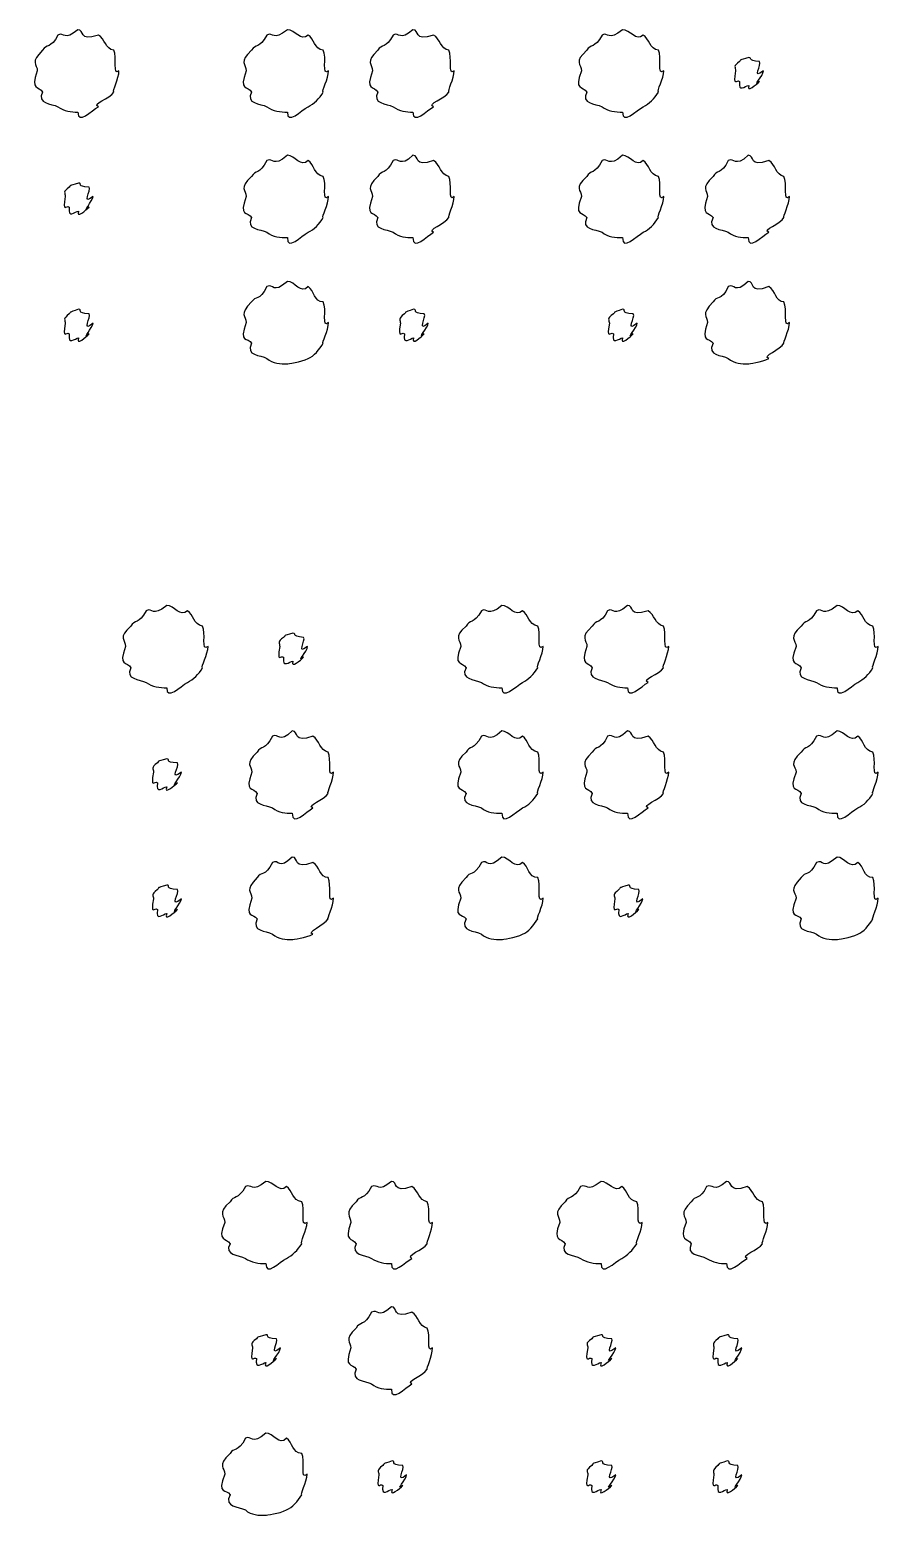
# Model space of a CAD drawing. Header units: millimetres. Extents: x -178 to -32, y 41 to 266.
# Drawn here: x -119.72 to -112.67, y 160.67 to 173 of the extents above; entities that cross this region are included whole.
import ezdxf

# ---------------------------------------------------------------- set-up
doc = ezdxf.new("R2010")
doc.units = ezdxf.units.MM
doc.layers.get('0').update_dxf_attribs({"linetype": 'CONTINUOUS'})

msp = doc.modelspace()

# ---------------------------------------------------------------- linework, layer by layer
at = {"color": 0}
for p, q in [((-119.32, 172.999), (-119.32, 172.999)), ((-117.579, 172.999), (-117.579, 172.999)), ((-116.538, 172.999), (-116.538, 172.999)), ((-114.797, 172.999), (-114.797, 172.999)), ((-113.75, 172.767), (-113.75, 172.767)), ((-117.579, 171.957), (-117.579, 171.957)), ((-116.538, 171.957), (-116.538, 171.957)), ((-114.797, 171.957), (-114.797, 171.957)), ((-113.755, 171.957), (-113.755, 171.957)), ((-119.314, 171.726), (-119.314, 171.726)), ((-117.579, 170.91), (-117.579, 170.91)), ((-113.755, 170.91), (-113.755, 170.91)), ((-119.314, 170.678), (-119.314, 170.678)), ((-116.532, 170.678), (-116.532, 170.678)), ((-114.797, 170.678), (-114.797, 170.678)), ((-118.581, 168.22), (-118.581, 168.22)), ((-115.799, 168.22), (-115.799, 168.22)), ((-114.757, 168.22), (-114.757, 168.22)), ((-113.017, 168.22), (-113.017, 168.22)), ((-117.534, 167.989), (-117.534, 167.989)), ((-117.539, 167.178), (-117.539, 167.178)), ((-115.799, 167.178), (-115.799, 167.178)), ((-114.757, 167.178), (-114.757, 167.178)), ((-113.017, 167.178), (-113.017, 167.178)), ((-118.581, 166.946), (-118.581, 166.946)), ((-117.539, 166.131), (-117.539, 166.131)), ((-115.799, 166.131), (-115.799, 166.131)), ((-113.017, 166.131), (-113.017, 166.131)), ((-118.581, 165.899), (-118.581, 165.899)), ((-114.752, 165.899), (-114.752, 165.899)), ((-117.758, 163.439), (-117.758, 163.439)), ((-116.717, 163.439), (-116.717, 163.439)), ((-114.976, 163.439), (-114.976, 163.439)), ((-113.935, 163.439), (-113.935, 163.439)), ((-116.717, 162.398), (-116.717, 162.398)), ((-117.758, 162.166), (-117.758, 162.166)), ((-114.976, 162.166), (-114.976, 162.166)), ((-113.929, 162.166), (-113.929, 162.166)), ((-117.758, 161.35), (-117.758, 161.35)), ((-116.711, 161.119), (-116.711, 161.119)), ((-114.976, 161.119), (-114.976, 161.119)), ((-113.929, 161.119), (-113.929, 161.119))]:
    msp.add_line(p, q, dxfattribs=at)
for points in [[(-119.485, 172.955), (-119.543, 172.839), (-119.581, 172.883), (-119.612, 172.828)], [(-119.32, 172.999), (-119.433, 172.897), (-119.43, 172.984), (-119.485, 172.955)], [(-119.149, 172.955), (-119.32, 172.897), (-119.26, 172.999), (-119.32, 172.999)], [(-119.022, 172.828), (-119.091, 172.839), (-119.094, 172.925), (-119.149, 172.955)], [(-117.75, 172.955), (-117.812, 172.839), (-117.846, 172.883), (-117.877, 172.828)], [(-117.579, 172.999), (-117.702, 172.897), (-117.695, 172.984), (-117.75, 172.955)], [(-117.408, 172.955), (-117.466, 172.897), (-117.52, 172.999), (-117.579, 172.999)], [(-117.282, 172.828), (-117.36, 172.839), (-117.356, 172.925), (-117.408, 172.955)], [(-116.703, 172.955), (-116.761, 172.839), (-116.799, 172.883), (-116.83, 172.828)], [(-116.538, 172.999), (-116.651, 172.897), (-116.648, 172.984), (-116.703, 172.955)], [(-116.367, 172.955), (-116.538, 172.897), (-116.478, 172.999), (-116.538, 172.999)], [(-116.24, 172.828), (-116.309, 172.839), (-116.312, 172.925), (-116.367, 172.955)], [(-114.968, 172.955), (-115.03, 172.839), (-115.064, 172.883), (-115.095, 172.828)], [(-114.797, 172.999), (-114.92, 172.897), (-114.913, 172.984), (-114.968, 172.955)], [(-114.626, 172.955), (-114.684, 172.897), (-114.738, 172.999), (-114.797, 172.999)], [(-114.499, 172.828), (-114.578, 172.839), (-114.574, 172.925), (-114.626, 172.955)], [(-119.612, 172.828), (-119.719, 172.729), (-119.656, 172.715), (-119.656, 172.657)], [(-118.978, 172.657), (-119.033, 172.61), (-118.992, 172.773), (-119.022, 172.828)], [(-117.877, 172.828), (-117.989, 172.729), (-117.921, 172.715), (-117.921, 172.657)], [(-117.238, 172.657), (-117.298, 172.61), (-117.251, 172.773), (-117.282, 172.828)], [(-116.83, 172.828), (-116.937, 172.729), (-116.874, 172.715), (-116.874, 172.657)], [(-116.196, 172.657), (-116.251, 172.61), (-116.21, 172.773), (-116.24, 172.828)], [(-115.095, 172.828), (-115.206, 172.729), (-115.139, 172.715), (-115.139, 172.657)], [(-114.455, 172.657), (-114.516, 172.61), (-114.469, 172.773), (-114.499, 172.828)], [(-119.656, 172.657), (-119.719, 172.489), (-119.641, 172.536), (-119.612, 172.481)], [(-119.022, 172.481), (-119.033, 172.489), (-118.978, 172.594), (-118.978, 172.657)], [(-117.921, 172.657), (-117.989, 172.489), (-117.906, 172.536), (-117.877, 172.481)], [(-117.282, 172.481), (-117.298, 172.489), (-117.238, 172.594), (-117.238, 172.657)], [(-116.874, 172.657), (-116.937, 172.489), (-116.859, 172.536), (-116.83, 172.481)], [(-116.24, 172.481), (-116.251, 172.489), (-116.196, 172.594), (-116.196, 172.657)], [(-115.139, 172.657), (-115.206, 172.489), (-115.124, 172.536), (-115.095, 172.481)], [(-114.499, 172.481), (-114.516, 172.489), (-114.455, 172.594), (-114.455, 172.657)], [(-113.827, 172.734), (-113.883, 172.698), (-113.86, 172.686), (-113.86, 172.657)], [(-113.86, 172.657), (-113.883, 172.515), (-113.849, 172.591), (-113.827, 172.569)], [(-113.75, 172.767), (-113.839, 172.743), (-113.805, 172.756), (-113.827, 172.734)], [(-113.661, 172.734), (-113.773, 172.743), (-113.713, 172.767), (-113.75, 172.767)], [(-113.628, 172.657), (-113.729, 172.581), (-113.64, 172.712), (-113.661, 172.734)], [(-113.661, 172.569), (-113.729, 172.515), (-113.628, 172.62), (-113.628, 172.657)], [(-113.827, 172.569), (-113.839, 172.471), (-113.779, 172.536), (-113.75, 172.536)], [(-113.75, 172.536), (-113.773, 172.471), (-113.684, 172.547), (-113.661, 172.569)], [(-119.612, 172.481), (-119.662, 172.383), (-119.54, 172.388), (-119.485, 172.359)], [(-119.149, 172.359), (-119.21, 172.383), (-119.051, 172.428), (-119.022, 172.481)], [(-117.877, 172.481), (-117.929, 172.383), (-117.805, 172.388), (-117.75, 172.359)], [(-117.408, 172.359), (-117.36, 172.383), (-117.315, 172.428), (-117.282, 172.481)], [(-116.83, 172.481), (-116.879, 172.383), (-116.758, 172.388), (-116.703, 172.359)], [(-116.367, 172.359), (-116.427, 172.383), (-116.269, 172.428), (-116.24, 172.481)], [(-115.095, 172.481), (-115.147, 172.383), (-115.023, 172.388), (-114.968, 172.359)], [(-114.626, 172.359), (-114.578, 172.383), (-114.532, 172.428), (-114.499, 172.481)], [(-119.485, 172.359), (-119.433, 172.324), (-119.375, 172.315), (-119.32, 172.315)], [(-119.32, 172.315), (-119.32, 172.207), (-119.204, 172.329), (-119.149, 172.359)], [(-117.75, 172.359), (-117.702, 172.324), (-117.637, 172.315), (-117.579, 172.315)], [(-117.579, 172.315), (-117.585, 172.207), (-117.464, 172.329), (-117.408, 172.359)], [(-116.703, 172.359), (-116.651, 172.324), (-116.593, 172.315), (-116.538, 172.315)], [(-116.538, 172.315), (-116.538, 172.207), (-116.422, 172.329), (-116.367, 172.359)], [(-114.968, 172.359), (-114.92, 172.324), (-114.855, 172.315), (-114.797, 172.315)], [(-114.797, 172.315), (-114.803, 172.207), (-114.681, 172.329), (-114.626, 172.359)], [(-117.75, 171.913), (-117.812, 171.792), (-117.846, 171.839), (-117.877, 171.781)], [(-117.579, 171.957), (-117.702, 171.85), (-117.695, 171.942), (-117.75, 171.913)], [(-117.408, 171.913), (-117.466, 171.85), (-117.52, 171.957), (-117.579, 171.957)], [(-117.282, 171.781), (-117.36, 171.792), (-117.356, 171.883), (-117.408, 171.913)], [(-116.703, 171.913), (-116.761, 171.792), (-116.799, 171.839), (-116.83, 171.781)], [(-116.538, 171.957), (-116.651, 171.85), (-116.648, 171.942), (-116.703, 171.913)], [(-116.367, 171.913), (-116.538, 171.85), (-116.478, 171.957), (-116.538, 171.957)], [(-116.24, 171.781), (-116.309, 171.792), (-116.312, 171.883), (-116.367, 171.913)], [(-114.968, 171.913), (-115.03, 171.792), (-115.064, 171.839), (-115.095, 171.781)], [(-114.797, 171.957), (-114.92, 171.85), (-114.913, 171.942), (-114.968, 171.913)], [(-114.626, 171.913), (-114.684, 171.85), (-114.738, 171.957), (-114.797, 171.957)], [(-114.499, 171.781), (-114.578, 171.792), (-114.574, 171.883), (-114.626, 171.913)], [(-113.921, 171.913), (-113.979, 171.792), (-114.017, 171.839), (-114.047, 171.781)], [(-113.755, 171.957), (-113.868, 171.85), (-113.865, 171.942), (-113.921, 171.913)], [(-113.584, 171.913), (-113.755, 171.85), (-113.696, 171.957), (-113.755, 171.957)], [(-113.458, 171.781), (-113.526, 171.792), (-113.529, 171.883), (-113.584, 171.913)], [(-119.391, 171.693), (-119.448, 171.651), (-119.424, 171.644), (-119.424, 171.615)], [(-119.314, 171.726), (-119.404, 171.695), (-119.369, 171.715), (-119.391, 171.693)], [(-119.226, 171.693), (-119.338, 171.695), (-119.277, 171.726), (-119.314, 171.726)], [(-119.193, 171.615), (-119.294, 171.534), (-119.204, 171.67), (-119.226, 171.693)], [(-117.877, 171.781), (-117.989, 171.678), (-117.921, 171.67), (-117.921, 171.615)], [(-117.238, 171.615), (-117.298, 171.56), (-117.251, 171.726), (-117.282, 171.781)], [(-116.83, 171.781), (-116.937, 171.678), (-116.874, 171.67), (-116.874, 171.615)], [(-116.196, 171.615), (-116.251, 171.56), (-116.21, 171.726), (-116.24, 171.781)], [(-115.095, 171.781), (-115.206, 171.678), (-115.139, 171.67), (-115.139, 171.615)], [(-114.455, 171.615), (-114.516, 171.56), (-114.469, 171.726), (-114.499, 171.781)], [(-114.047, 171.781), (-114.155, 171.678), (-114.092, 171.67), (-114.092, 171.615)], [(-113.413, 171.615), (-113.469, 171.56), (-113.427, 171.726), (-113.458, 171.781)], [(-119.424, 171.615), (-119.448, 171.468), (-119.414, 171.549), (-119.391, 171.527)], [(-119.226, 171.527), (-119.294, 171.468), (-119.193, 171.578), (-119.193, 171.615)], [(-117.921, 171.615), (-117.989, 171.442), (-117.906, 171.494), (-117.877, 171.439)], [(-117.282, 171.439), (-117.298, 171.442), (-117.238, 171.552), (-117.238, 171.615)], [(-116.874, 171.615), (-116.937, 171.442), (-116.859, 171.494), (-116.83, 171.439)], [(-116.24, 171.439), (-116.251, 171.442), (-116.196, 171.552), (-116.196, 171.615)], [(-115.139, 171.615), (-115.206, 171.442), (-115.124, 171.494), (-115.095, 171.439)], [(-114.499, 171.439), (-114.516, 171.442), (-114.455, 171.552), (-114.455, 171.615)], [(-114.092, 171.615), (-114.155, 171.442), (-114.076, 171.494), (-114.047, 171.439)], [(-113.458, 171.439), (-113.469, 171.442), (-113.413, 171.552), (-113.413, 171.615)], [(-119.391, 171.527), (-119.404, 171.424), (-119.343, 171.494), (-119.314, 171.494)], [(-119.314, 171.494), (-119.338, 171.424), (-119.248, 171.505), (-119.226, 171.527)], [(-117.877, 171.439), (-117.929, 171.336), (-117.805, 171.347), (-117.75, 171.318)], [(-117.408, 171.318), (-117.36, 171.336), (-117.315, 171.387), (-117.282, 171.439)], [(-116.83, 171.439), (-116.879, 171.336), (-116.758, 171.347), (-116.703, 171.318)], [(-116.367, 171.318), (-116.427, 171.336), (-116.269, 171.387), (-116.24, 171.439)], [(-115.095, 171.439), (-115.147, 171.336), (-115.023, 171.347), (-114.968, 171.318)], [(-114.626, 171.318), (-114.578, 171.336), (-114.532, 171.387), (-114.499, 171.439)], [(-114.047, 171.439), (-114.097, 171.336), (-113.976, 171.347), (-113.921, 171.318)], [(-113.584, 171.318), (-113.645, 171.336), (-113.486, 171.387), (-113.458, 171.439)], [(-117.75, 171.318), (-117.702, 171.276), (-117.637, 171.274), (-117.579, 171.274)], [(-117.579, 171.274), (-117.585, 171.159), (-117.464, 171.287), (-117.408, 171.318)], [(-116.703, 171.318), (-116.651, 171.276), (-116.593, 171.274), (-116.538, 171.274)], [(-116.538, 171.274), (-116.538, 171.159), (-116.422, 171.287), (-116.367, 171.318)], [(-114.968, 171.318), (-114.92, 171.276), (-114.855, 171.274), (-114.797, 171.274)], [(-114.797, 171.274), (-114.803, 171.159), (-114.681, 171.287), (-114.626, 171.318)], [(-113.921, 171.318), (-113.868, 171.276), (-113.81, 171.274), (-113.755, 171.274)], [(-113.755, 171.274), (-113.755, 171.159), (-113.64, 171.287), (-113.584, 171.318)], [(-117.75, 170.866), (-117.812, 170.74), (-117.846, 170.794), (-117.877, 170.739)], [(-117.579, 170.91), (-117.702, 170.799), (-117.695, 170.895), (-117.75, 170.866)], [(-117.408, 170.866), (-117.466, 170.799), (-117.52, 170.91), (-117.579, 170.91)], [(-117.282, 170.739), (-117.36, 170.74), (-117.356, 170.835), (-117.408, 170.866)], [(-113.921, 170.866), (-113.979, 170.74), (-114.017, 170.794), (-114.047, 170.739)], [(-113.755, 170.91), (-113.868, 170.799), (-113.865, 170.895), (-113.921, 170.866)], [(-113.584, 170.866), (-113.755, 170.799), (-113.696, 170.91), (-113.755, 170.91)], [(-113.458, 170.739), (-113.526, 170.74), (-113.529, 170.835), (-113.584, 170.866)], [(-119.314, 170.678), (-119.404, 170.645), (-119.369, 170.664), (-119.391, 170.64)], [(-119.226, 170.64), (-119.338, 170.645), (-119.277, 170.678), (-119.314, 170.678)], [(-117.877, 170.739), (-117.989, 170.63), (-117.921, 170.626), (-117.921, 170.568)], [(-117.238, 170.568), (-117.298, 170.513), (-117.251, 170.684), (-117.282, 170.739)], [(-116.532, 170.678), (-116.622, 170.645), (-116.587, 170.664), (-116.609, 170.64)], [(-116.444, 170.64), (-116.555, 170.645), (-116.495, 170.678), (-116.532, 170.678)], [(-114.797, 170.678), (-114.891, 170.645), (-114.852, 170.664), (-114.874, 170.64)], [(-114.709, 170.64), (-114.825, 170.645), (-114.76, 170.678), (-114.797, 170.678)], [(-114.047, 170.739), (-114.155, 170.63), (-114.092, 170.626), (-114.092, 170.568)], [(-113.413, 170.568), (-113.469, 170.513), (-113.427, 170.684), (-113.458, 170.739)], [(-119.391, 170.64), (-119.448, 170.597), (-119.424, 170.591), (-119.424, 170.562)], [(-119.424, 170.562), (-119.448, 170.416), (-119.414, 170.499), (-119.391, 170.474)], [(-119.193, 170.562), (-119.294, 170.48), (-119.204, 170.618), (-119.226, 170.64)], [(-119.226, 170.474), (-119.294, 170.416), (-119.193, 170.53), (-119.193, 170.562)], [(-117.921, 170.568), (-117.989, 170.392), (-117.906, 170.448), (-117.877, 170.397)], [(-117.282, 170.397), (-117.298, 170.392), (-117.238, 170.505), (-117.238, 170.568)], [(-116.609, 170.64), (-116.666, 170.597), (-116.642, 170.591), (-116.642, 170.562)], [(-116.642, 170.562), (-116.666, 170.416), (-116.631, 170.499), (-116.609, 170.474)], [(-116.411, 170.562), (-116.511, 170.48), (-116.422, 170.618), (-116.444, 170.64)], [(-116.444, 170.474), (-116.511, 170.416), (-116.411, 170.53), (-116.411, 170.562)], [(-114.874, 170.64), (-114.935, 170.597), (-114.907, 170.591), (-114.907, 170.562)], [(-114.907, 170.562), (-114.935, 170.416), (-114.896, 170.499), (-114.874, 170.474)], [(-114.676, 170.562), (-114.78, 170.48), (-114.687, 170.618), (-114.709, 170.64)], [(-114.709, 170.474), (-114.78, 170.416), (-114.676, 170.53), (-114.676, 170.562)], [(-114.092, 170.568), (-114.155, 170.392), (-114.076, 170.448), (-114.047, 170.397)], [(-113.458, 170.397), (-113.469, 170.392), (-113.413, 170.505), (-113.413, 170.568)], [(-119.391, 170.474), (-119.404, 170.37), (-119.343, 170.441), (-119.314, 170.441)], [(-119.314, 170.441), (-119.338, 170.37), (-119.248, 170.452), (-119.226, 170.474)], [(-116.609, 170.474), (-116.622, 170.37), (-116.561, 170.441), (-116.532, 170.441)], [(-116.532, 170.441), (-116.555, 170.37), (-116.466, 170.452), (-116.444, 170.474)], [(-114.874, 170.474), (-114.891, 170.37), (-114.826, 170.441), (-114.797, 170.441)], [(-114.797, 170.441), (-114.825, 170.37), (-114.731, 170.452), (-114.709, 170.474)], [(-117.877, 170.397), (-117.929, 170.288), (-117.805, 170.303), (-117.75, 170.27)], [(-117.408, 170.27), (-117.36, 170.288), (-117.315, 170.345), (-117.282, 170.397)], [(-114.047, 170.397), (-114.097, 170.288), (-113.976, 170.303), (-113.921, 170.27)], [(-113.584, 170.27), (-113.645, 170.288), (-113.486, 170.345), (-113.458, 170.397)], [(-117.75, 170.27), (-117.702, 170.226), (-117.637, 170.226), (-117.579, 170.226)], [(-117.579, 170.226), (-117.585, 170.226), (-117.464, 170.24), (-117.408, 170.27)], [(-113.921, 170.27), (-113.868, 170.226), (-113.81, 170.226), (-113.755, 170.226)], [(-113.755, 170.226), (-113.755, 170.226), (-113.64, 170.24), (-113.584, 170.27)], [(-118.581, 168.22), (-118.704, 168.118), (-118.697, 168.205), (-118.752, 168.176)], [(-118.41, 168.176), (-118.468, 168.118), (-118.522, 168.22), (-118.581, 168.22)], [(-115.799, 168.22), (-115.921, 168.118), (-115.915, 168.205), (-115.97, 168.176)], [(-115.628, 168.176), (-115.686, 168.118), (-115.74, 168.22), (-115.799, 168.22)], [(-114.757, 168.22), (-114.87, 168.118), (-114.867, 168.205), (-114.922, 168.176)], [(-114.586, 168.176), (-114.757, 168.118), (-114.698, 168.22), (-114.757, 168.22)], [(-113.017, 168.22), (-113.139, 168.118), (-113.132, 168.205), (-113.187, 168.176)], [(-112.846, 168.176), (-112.904, 168.118), (-112.957, 168.22), (-113.017, 168.22)], [(-118.752, 168.176), (-118.814, 168.06), (-118.848, 168.104), (-118.879, 168.049)], [(-118.284, 168.049), (-118.362, 168.06), (-118.358, 168.146), (-118.41, 168.176)], [(-115.97, 168.176), (-116.032, 168.06), (-116.066, 168.104), (-116.097, 168.049)], [(-115.501, 168.049), (-115.58, 168.06), (-115.576, 168.146), (-115.628, 168.176)], [(-114.922, 168.176), (-114.98, 168.06), (-115.019, 168.104), (-115.049, 168.049)], [(-114.459, 168.049), (-114.528, 168.06), (-114.531, 168.146), (-114.586, 168.176)], [(-113.187, 168.176), (-113.249, 168.06), (-113.284, 168.104), (-113.314, 168.049)], [(-112.719, 168.049), (-112.798, 168.06), (-112.793, 168.146), (-112.846, 168.176)], [(-118.879, 168.049), (-118.991, 167.95), (-118.923, 167.936), (-118.923, 167.878)], [(-118.239, 167.878), (-118.3, 167.831), (-118.253, 167.994), (-118.284, 168.049)], [(-117.534, 167.989), (-117.624, 167.963), (-117.589, 167.977), (-117.611, 167.955)], [(-117.446, 167.955), (-117.557, 167.963), (-117.497, 167.989), (-117.534, 167.989)], [(-116.097, 168.049), (-116.208, 167.95), (-116.141, 167.936), (-116.141, 167.878)], [(-115.457, 167.878), (-115.518, 167.831), (-115.471, 167.994), (-115.501, 168.049)], [(-115.049, 168.049), (-115.157, 167.95), (-115.093, 167.936), (-115.093, 167.878)], [(-114.415, 167.878), (-114.47, 167.831), (-114.429, 167.994), (-114.459, 168.049)], [(-113.314, 168.049), (-113.426, 167.95), (-113.358, 167.936), (-113.358, 167.878)], [(-112.675, 167.878), (-112.735, 167.831), (-112.689, 167.994), (-112.719, 168.049)], [(-118.923, 167.878), (-118.991, 167.71), (-118.908, 167.757), (-118.879, 167.702)], [(-118.284, 167.702), (-118.3, 167.71), (-118.239, 167.815), (-118.239, 167.878)], [(-117.611, 167.955), (-117.668, 167.919), (-117.644, 167.907), (-117.644, 167.878)], [(-117.644, 167.878), (-117.668, 167.736), (-117.633, 167.812), (-117.611, 167.79)], [(-117.413, 167.878), (-117.513, 167.802), (-117.423, 167.933), (-117.446, 167.955)], [(-117.446, 167.79), (-117.513, 167.736), (-117.413, 167.841), (-117.413, 167.878)], [(-116.141, 167.878), (-116.208, 167.71), (-116.126, 167.757), (-116.097, 167.702)], [(-115.501, 167.702), (-115.518, 167.71), (-115.457, 167.815), (-115.457, 167.878)], [(-115.093, 167.878), (-115.157, 167.71), (-115.078, 167.757), (-115.049, 167.702)], [(-114.459, 167.702), (-114.47, 167.71), (-114.415, 167.815), (-114.415, 167.878)], [(-113.358, 167.878), (-113.426, 167.71), (-113.343, 167.757), (-113.314, 167.702)], [(-112.719, 167.702), (-112.735, 167.71), (-112.675, 167.815), (-112.675, 167.878)], [(-117.611, 167.79), (-117.624, 167.692), (-117.563, 167.757), (-117.534, 167.757)], [(-117.534, 167.757), (-117.557, 167.692), (-117.468, 167.768), (-117.446, 167.79)], [(-118.879, 167.702), (-118.931, 167.604), (-118.807, 167.609), (-118.752, 167.58)], [(-118.41, 167.58), (-118.362, 167.604), (-118.316, 167.65), (-118.284, 167.702)], [(-116.097, 167.702), (-116.149, 167.604), (-116.025, 167.609), (-115.97, 167.58)], [(-115.628, 167.58), (-115.58, 167.604), (-115.534, 167.65), (-115.501, 167.702)], [(-115.049, 167.702), (-115.099, 167.604), (-114.978, 167.609), (-114.922, 167.58)], [(-114.586, 167.58), (-114.647, 167.604), (-114.488, 167.65), (-114.459, 167.702)], [(-113.314, 167.702), (-113.367, 167.604), (-113.243, 167.609), (-113.187, 167.58)], [(-112.846, 167.58), (-112.798, 167.604), (-112.752, 167.65), (-112.719, 167.702)], [(-118.752, 167.58), (-118.704, 167.545), (-118.639, 167.536), (-118.581, 167.536)], [(-118.581, 167.536), (-118.587, 167.428), (-118.465, 167.55), (-118.41, 167.58)], [(-115.97, 167.58), (-115.921, 167.545), (-115.857, 167.536), (-115.799, 167.536)], [(-115.799, 167.536), (-115.804, 167.428), (-115.683, 167.55), (-115.628, 167.58)], [(-114.922, 167.58), (-114.87, 167.545), (-114.812, 167.536), (-114.757, 167.536)], [(-114.757, 167.536), (-114.757, 167.428), (-114.641, 167.55), (-114.586, 167.58)], [(-113.187, 167.58), (-113.139, 167.545), (-113.074, 167.536), (-113.017, 167.536)], [(-113.017, 167.536), (-113.022, 167.428), (-112.901, 167.55), (-112.846, 167.58)], [(-117.705, 167.134), (-117.763, 167.013), (-117.801, 167.06), (-117.831, 167.002)], [(-117.539, 167.178), (-117.652, 167.071), (-117.65, 167.163), (-117.705, 167.134)], [(-117.368, 167.134), (-117.539, 167.071), (-117.48, 167.178), (-117.539, 167.178)], [(-117.242, 167.002), (-117.311, 167.013), (-117.313, 167.104), (-117.368, 167.134)], [(-115.97, 167.134), (-116.032, 167.013), (-116.066, 167.06), (-116.097, 167.002)], [(-115.799, 167.178), (-115.921, 167.071), (-115.915, 167.163), (-115.97, 167.134)], [(-115.628, 167.134), (-115.686, 167.071), (-115.74, 167.178), (-115.799, 167.178)], [(-115.501, 167.002), (-115.58, 167.013), (-115.576, 167.104), (-115.628, 167.134)], [(-114.922, 167.134), (-114.98, 167.013), (-115.019, 167.06), (-115.049, 167.002)], [(-114.757, 167.178), (-114.87, 167.071), (-114.867, 167.163), (-114.922, 167.134)], [(-114.586, 167.134), (-114.757, 167.071), (-114.698, 167.178), (-114.757, 167.178)], [(-114.459, 167.002), (-114.528, 167.013), (-114.531, 167.104), (-114.586, 167.134)], [(-113.187, 167.134), (-113.249, 167.013), (-113.284, 167.06), (-113.314, 167.002)], [(-113.017, 167.178), (-113.139, 167.071), (-113.132, 167.163), (-113.187, 167.134)], [(-112.846, 167.134), (-112.904, 167.071), (-112.957, 167.178), (-113.017, 167.178)], [(-112.719, 167.002), (-112.798, 167.013), (-112.793, 167.104), (-112.846, 167.134)], [(-117.831, 167.002), (-117.939, 166.898), (-117.875, 166.891), (-117.875, 166.836)], [(-117.198, 166.836), (-117.253, 166.781), (-117.211, 166.946), (-117.242, 167.002)], [(-116.097, 167.002), (-116.208, 166.898), (-116.141, 166.891), (-116.141, 166.836)], [(-115.457, 166.836), (-115.518, 166.781), (-115.471, 166.946), (-115.501, 167.002)], [(-115.049, 167.002), (-115.157, 166.898), (-115.093, 166.891), (-115.093, 166.836)], [(-114.415, 166.836), (-114.47, 166.781), (-114.429, 166.946), (-114.459, 167.002)], [(-113.314, 167.002), (-113.426, 166.898), (-113.358, 166.891), (-113.358, 166.836)], [(-112.675, 166.836), (-112.735, 166.781), (-112.689, 166.946), (-112.719, 167.002)], [(-118.658, 166.914), (-118.719, 166.872), (-118.691, 166.865), (-118.691, 166.836)], [(-118.581, 166.946), (-118.675, 166.916), (-118.636, 166.936), (-118.658, 166.914)], [(-118.493, 166.914), (-118.609, 166.916), (-118.544, 166.946), (-118.581, 166.946)], [(-118.46, 166.836), (-118.565, 166.755), (-118.471, 166.891), (-118.493, 166.914)], [(-118.691, 166.836), (-118.719, 166.689), (-118.68, 166.77), (-118.658, 166.748)], [(-118.658, 166.748), (-118.675, 166.645), (-118.61, 166.715), (-118.581, 166.715)], [(-118.581, 166.715), (-118.609, 166.645), (-118.515, 166.726), (-118.493, 166.748)], [(-118.493, 166.748), (-118.565, 166.689), (-118.46, 166.799), (-118.46, 166.836)], [(-117.875, 166.836), (-117.939, 166.663), (-117.861, 166.715), (-117.831, 166.66)], [(-117.242, 166.66), (-117.253, 166.663), (-117.198, 166.773), (-117.198, 166.836)], [(-116.141, 166.836), (-116.208, 166.663), (-116.126, 166.715), (-116.097, 166.66)], [(-115.501, 166.66), (-115.518, 166.663), (-115.457, 166.773), (-115.457, 166.836)], [(-115.093, 166.836), (-115.157, 166.663), (-115.078, 166.715), (-115.049, 166.66)], [(-114.459, 166.66), (-114.47, 166.663), (-114.415, 166.773), (-114.415, 166.836)], [(-113.358, 166.836), (-113.426, 166.663), (-113.343, 166.715), (-113.314, 166.66)], [(-112.719, 166.66), (-112.735, 166.663), (-112.675, 166.773), (-112.675, 166.836)], [(-117.831, 166.66), (-117.881, 166.557), (-117.76, 166.568), (-117.705, 166.539)], [(-117.368, 166.539), (-117.429, 166.557), (-117.271, 166.607), (-117.242, 166.66)], [(-116.097, 166.66), (-116.149, 166.557), (-116.025, 166.568), (-115.97, 166.539)], [(-115.628, 166.539), (-115.58, 166.557), (-115.534, 166.607), (-115.501, 166.66)], [(-115.049, 166.66), (-115.099, 166.557), (-114.978, 166.568), (-114.922, 166.539)], [(-114.586, 166.539), (-114.647, 166.557), (-114.488, 166.607), (-114.459, 166.66)], [(-113.314, 166.66), (-113.367, 166.557), (-113.243, 166.568), (-113.187, 166.539)], [(-112.846, 166.539), (-112.798, 166.557), (-112.752, 166.607), (-112.719, 166.66)], [(-117.705, 166.539), (-117.652, 166.497), (-117.595, 166.495), (-117.539, 166.495)], [(-117.539, 166.495), (-117.539, 166.38), (-117.423, 166.508), (-117.368, 166.539)], [(-115.97, 166.539), (-115.921, 166.497), (-115.857, 166.495), (-115.799, 166.495)], [(-115.799, 166.495), (-115.804, 166.38), (-115.683, 166.508), (-115.628, 166.539)], [(-114.922, 166.539), (-114.87, 166.497), (-114.812, 166.495), (-114.757, 166.495)], [(-114.757, 166.495), (-114.757, 166.38), (-114.641, 166.508), (-114.586, 166.539)], [(-113.187, 166.539), (-113.139, 166.497), (-113.074, 166.495), (-113.017, 166.495)], [(-113.017, 166.495), (-113.022, 166.38), (-112.901, 166.508), (-112.846, 166.539)], [(-117.539, 166.131), (-117.652, 166.02), (-117.65, 166.116), (-117.705, 166.087)], [(-117.368, 166.087), (-117.539, 166.02), (-117.48, 166.131), (-117.539, 166.131)], [(-115.799, 166.131), (-115.921, 166.02), (-115.915, 166.116), (-115.97, 166.087)], [(-115.628, 166.087), (-115.686, 166.02), (-115.74, 166.131), (-115.799, 166.131)], [(-113.017, 166.131), (-113.139, 166.02), (-113.132, 166.116), (-113.187, 166.087)], [(-112.846, 166.087), (-112.904, 166.02), (-112.957, 166.131), (-113.017, 166.131)], [(-117.705, 166.087), (-117.763, 165.961), (-117.801, 166.015), (-117.831, 165.96)], [(-117.242, 165.96), (-117.311, 165.961), (-117.313, 166.056), (-117.368, 166.087)], [(-115.97, 166.087), (-116.032, 165.961), (-116.066, 166.015), (-116.097, 165.96)], [(-115.501, 165.96), (-115.58, 165.961), (-115.576, 166.056), (-115.628, 166.087)], [(-113.187, 166.087), (-113.249, 165.961), (-113.284, 166.015), (-113.314, 165.96)], [(-112.719, 165.96), (-112.798, 165.961), (-112.793, 166.056), (-112.846, 166.087)], [(-118.581, 165.899), (-118.675, 165.866), (-118.636, 165.886), (-118.658, 165.861)], [(-118.493, 165.861), (-118.609, 165.866), (-118.544, 165.899), (-118.581, 165.899)], [(-117.831, 165.96), (-117.939, 165.851), (-117.875, 165.847), (-117.875, 165.789)], [(-117.198, 165.789), (-117.253, 165.734), (-117.211, 165.905), (-117.242, 165.96)], [(-116.097, 165.96), (-116.208, 165.851), (-116.141, 165.847), (-116.141, 165.789)], [(-115.457, 165.789), (-115.518, 165.734), (-115.471, 165.905), (-115.501, 165.96)], [(-114.752, 165.899), (-114.841, 165.866), (-114.807, 165.886), (-114.829, 165.861)], [(-114.663, 165.861), (-114.775, 165.866), (-114.715, 165.899), (-114.752, 165.899)], [(-113.314, 165.96), (-113.426, 165.851), (-113.358, 165.847), (-113.358, 165.789)], [(-112.675, 165.789), (-112.735, 165.734), (-112.689, 165.905), (-112.719, 165.96)], [(-118.658, 165.861), (-118.719, 165.818), (-118.691, 165.813), (-118.691, 165.784)], [(-118.691, 165.784), (-118.719, 165.637), (-118.68, 165.72), (-118.658, 165.695)], [(-118.46, 165.784), (-118.565, 165.701), (-118.471, 165.839), (-118.493, 165.861)], [(-118.493, 165.695), (-118.565, 165.637), (-118.46, 165.751), (-118.46, 165.784)], [(-117.875, 165.789), (-117.939, 165.613), (-117.861, 165.669), (-117.831, 165.618)], [(-117.242, 165.618), (-117.253, 165.613), (-117.198, 165.725), (-117.198, 165.789)], [(-116.141, 165.789), (-116.208, 165.613), (-116.126, 165.669), (-116.097, 165.618)], [(-115.501, 165.618), (-115.518, 165.613), (-115.457, 165.725), (-115.457, 165.789)], [(-114.829, 165.861), (-114.885, 165.818), (-114.862, 165.813), (-114.862, 165.784)], [(-114.862, 165.784), (-114.885, 165.637), (-114.851, 165.72), (-114.829, 165.695)], [(-114.63, 165.784), (-114.731, 165.701), (-114.641, 165.839), (-114.663, 165.861)], [(-114.663, 165.695), (-114.731, 165.637), (-114.63, 165.751), (-114.63, 165.784)], [(-113.358, 165.789), (-113.426, 165.613), (-113.343, 165.669), (-113.314, 165.618)], [(-112.719, 165.618), (-112.735, 165.613), (-112.675, 165.725), (-112.675, 165.789)], [(-118.658, 165.695), (-118.675, 165.591), (-118.61, 165.662), (-118.581, 165.662)], [(-118.581, 165.662), (-118.609, 165.591), (-118.515, 165.673), (-118.493, 165.695)], [(-114.829, 165.695), (-114.841, 165.591), (-114.78, 165.662), (-114.752, 165.662)], [(-114.752, 165.662), (-114.775, 165.591), (-114.686, 165.673), (-114.663, 165.695)], [(-117.831, 165.618), (-117.881, 165.509), (-117.76, 165.524), (-117.705, 165.491)], [(-117.368, 165.491), (-117.429, 165.509), (-117.271, 165.566), (-117.242, 165.618)], [(-116.097, 165.618), (-116.149, 165.509), (-116.025, 165.524), (-115.97, 165.491)], [(-115.628, 165.491), (-115.58, 165.509), (-115.534, 165.566), (-115.501, 165.618)], [(-113.314, 165.618), (-113.367, 165.509), (-113.243, 165.524), (-113.187, 165.491)], [(-112.846, 165.491), (-112.798, 165.509), (-112.752, 165.566), (-112.719, 165.618)], [(-117.705, 165.491), (-117.652, 165.447), (-117.595, 165.447), (-117.539, 165.447)], [(-117.539, 165.447), (-117.539, 165.447), (-117.423, 165.461), (-117.368, 165.491)], [(-115.97, 165.491), (-115.921, 165.447), (-115.857, 165.447), (-115.799, 165.447)], [(-115.799, 165.447), (-115.804, 165.447), (-115.683, 165.461), (-115.628, 165.491)], [(-113.187, 165.491), (-113.139, 165.447), (-113.074, 165.447), (-113.017, 165.447)], [(-113.017, 165.447), (-113.022, 165.447), (-112.901, 165.461), (-112.846, 165.491)], [(-117.758, 163.439), (-117.881, 163.338), (-117.874, 163.424), (-117.929, 163.395)], [(-117.588, 163.395), (-117.645, 163.338), (-117.699, 163.439), (-117.758, 163.439)], [(-116.717, 163.439), (-116.83, 163.338), (-116.827, 163.424), (-116.882, 163.395)], [(-116.546, 163.395), (-116.717, 163.338), (-116.657, 163.439), (-116.717, 163.439)], [(-114.976, 163.439), (-115.099, 163.338), (-115.092, 163.424), (-115.147, 163.395)], [(-114.805, 163.395), (-114.863, 163.338), (-114.917, 163.439), (-114.976, 163.439)], [(-113.935, 163.439), (-114.047, 163.338), (-114.045, 163.424), (-114.1, 163.395)], [(-113.763, 163.395), (-113.935, 163.338), (-113.875, 163.439), (-113.935, 163.439)], [(-117.929, 163.395), (-117.991, 163.28), (-118.026, 163.324), (-118.056, 163.269)], [(-117.461, 163.269), (-117.539, 163.28), (-117.535, 163.365), (-117.588, 163.395)], [(-116.882, 163.395), (-116.94, 163.28), (-116.979, 163.324), (-117.009, 163.269)], [(-116.419, 163.269), (-116.488, 163.28), (-116.491, 163.365), (-116.546, 163.395)], [(-115.147, 163.395), (-115.209, 163.28), (-115.244, 163.324), (-115.274, 163.269)], [(-114.679, 163.269), (-114.757, 163.28), (-114.753, 163.365), (-114.805, 163.395)], [(-114.1, 163.395), (-114.157, 163.28), (-114.196, 163.324), (-114.227, 163.269)], [(-113.637, 163.269), (-113.706, 163.28), (-113.708, 163.365), (-113.763, 163.395)], [(-118.056, 163.269), (-118.168, 163.169), (-118.1, 163.155), (-118.1, 163.098)], [(-117.417, 163.098), (-117.477, 163.051), (-117.431, 163.213), (-117.461, 163.269)], [(-117.009, 163.269), (-117.116, 163.169), (-117.053, 163.155), (-117.053, 163.098)], [(-116.375, 163.098), (-116.43, 163.051), (-116.389, 163.213), (-116.419, 163.269)], [(-115.274, 163.269), (-115.385, 163.169), (-115.318, 163.155), (-115.318, 163.098)], [(-114.634, 163.098), (-114.695, 163.051), (-114.648, 163.213), (-114.679, 163.269)], [(-114.227, 163.269), (-114.334, 163.169), (-114.271, 163.155), (-114.271, 163.098)], [(-113.593, 163.098), (-113.648, 163.051), (-113.606, 163.213), (-113.637, 163.269)], [(-118.1, 163.098), (-118.168, 162.93), (-118.085, 162.976), (-118.056, 162.921)], [(-117.461, 162.921), (-117.477, 162.93), (-117.417, 163.034), (-117.417, 163.098)], [(-117.053, 163.098), (-117.116, 162.93), (-117.038, 162.976), (-117.009, 162.921)], [(-116.419, 162.921), (-116.43, 162.93), (-116.375, 163.034), (-116.375, 163.098)], [(-115.318, 163.098), (-115.385, 162.93), (-115.303, 162.976), (-115.274, 162.921)], [(-114.679, 162.921), (-114.695, 162.93), (-114.634, 163.034), (-114.634, 163.098)], [(-114.271, 163.098), (-114.334, 162.93), (-114.256, 162.976), (-114.227, 162.921)], [(-113.637, 162.921), (-113.648, 162.93), (-113.593, 163.034), (-113.593, 163.098)], [(-118.056, 162.921), (-118.109, 162.824), (-117.984, 162.829), (-117.929, 162.8)], [(-117.588, 162.8), (-117.539, 162.824), (-117.494, 162.869), (-117.461, 162.921)], [(-117.009, 162.921), (-117.058, 162.824), (-116.937, 162.829), (-116.882, 162.8)], [(-116.546, 162.8), (-116.606, 162.824), (-116.448, 162.869), (-116.419, 162.921)], [(-115.274, 162.921), (-115.326, 162.824), (-115.202, 162.829), (-115.147, 162.8)], [(-114.805, 162.8), (-114.757, 162.824), (-114.712, 162.869), (-114.679, 162.921)], [(-114.227, 162.921), (-114.276, 162.824), (-114.155, 162.829), (-114.1, 162.8)], [(-113.763, 162.8), (-113.824, 162.824), (-113.666, 162.869), (-113.637, 162.921)], [(-117.929, 162.8), (-117.881, 162.764), (-117.816, 162.756), (-117.758, 162.756)], [(-117.758, 162.756), (-117.764, 162.647), (-117.643, 162.77), (-117.588, 162.8)], [(-116.882, 162.8), (-116.83, 162.764), (-116.772, 162.756), (-116.717, 162.756)], [(-116.717, 162.756), (-116.717, 162.647), (-116.601, 162.77), (-116.546, 162.8)], [(-115.147, 162.8), (-115.099, 162.764), (-115.034, 162.756), (-114.976, 162.756)], [(-114.976, 162.756), (-114.982, 162.647), (-114.861, 162.77), (-114.805, 162.8)], [(-114.1, 162.8), (-114.047, 162.764), (-113.99, 162.756), (-113.935, 162.756)], [(-113.935, 162.756), (-113.935, 162.647), (-113.818, 162.77), (-113.763, 162.8)], [(-116.882, 162.354), (-116.94, 162.232), (-116.979, 162.279), (-117.009, 162.221)], [(-116.717, 162.398), (-116.83, 162.29), (-116.827, 162.383), (-116.882, 162.354)], [(-116.546, 162.354), (-116.717, 162.29), (-116.657, 162.398), (-116.717, 162.398)], [(-116.419, 162.221), (-116.488, 162.232), (-116.491, 162.323), (-116.546, 162.354)], [(-117.758, 162.166), (-117.852, 162.136), (-117.814, 162.155), (-117.836, 162.133)], [(-117.67, 162.133), (-117.786, 162.136), (-117.721, 162.166), (-117.758, 162.166)], [(-117.009, 162.221), (-117.116, 162.118), (-117.053, 162.111), (-117.053, 162.056)], [(-116.375, 162.056), (-116.43, 162.001), (-116.389, 162.166), (-116.419, 162.221)], [(-114.976, 162.166), (-115.07, 162.136), (-115.031, 162.155), (-115.053, 162.133)], [(-114.888, 162.133), (-115.004, 162.136), (-114.939, 162.166), (-114.976, 162.166)], [(-113.929, 162.166), (-114.018, 162.136), (-113.984, 162.155), (-114.006, 162.133)], [(-113.841, 162.133), (-113.952, 162.136), (-113.892, 162.166), (-113.929, 162.166)], [(-117.836, 162.133), (-117.896, 162.092), (-117.869, 162.085), (-117.869, 162.056)], [(-117.869, 162.056), (-117.896, 161.908), (-117.858, 161.99), (-117.836, 161.968)], [(-117.637, 162.056), (-117.742, 161.975), (-117.648, 162.111), (-117.67, 162.133)], [(-117.67, 161.968), (-117.742, 161.908), (-117.637, 162.019), (-117.637, 162.056)], [(-117.053, 162.056), (-117.116, 161.882), (-117.038, 161.935), (-117.009, 161.879)], [(-116.419, 161.879), (-116.43, 161.882), (-116.375, 161.992), (-116.375, 162.056)], [(-115.053, 162.133), (-115.114, 162.092), (-115.086, 162.085), (-115.086, 162.056)], [(-115.086, 162.056), (-115.114, 161.908), (-115.075, 161.99), (-115.053, 161.968)], [(-114.855, 162.056), (-114.96, 161.975), (-114.866, 162.111), (-114.888, 162.133)], [(-114.888, 161.968), (-114.96, 161.908), (-114.855, 162.019), (-114.855, 162.056)], [(-114.006, 162.133), (-114.063, 162.092), (-114.039, 162.085), (-114.039, 162.056)], [(-114.039, 162.056), (-114.063, 161.908), (-114.028, 161.99), (-114.006, 161.968)], [(-113.808, 162.056), (-113.908, 161.975), (-113.818, 162.111), (-113.841, 162.133)], [(-113.841, 161.968), (-113.908, 161.908), (-113.808, 162.019), (-113.808, 162.056)], [(-117.836, 161.968), (-117.852, 161.864), (-117.787, 161.935), (-117.758, 161.935)], [(-117.758, 161.935), (-117.786, 161.864), (-117.692, 161.946), (-117.67, 161.968)], [(-115.053, 161.968), (-115.07, 161.864), (-115.005, 161.935), (-114.976, 161.935)], [(-114.976, 161.935), (-115.004, 161.864), (-114.91, 161.946), (-114.888, 161.968)], [(-114.006, 161.968), (-114.018, 161.864), (-113.958, 161.935), (-113.929, 161.935)], [(-113.929, 161.935), (-113.952, 161.864), (-113.863, 161.946), (-113.841, 161.968)], [(-117.009, 161.879), (-117.058, 161.776), (-116.937, 161.787), (-116.882, 161.758)], [(-116.546, 161.758), (-116.606, 161.776), (-116.448, 161.827), (-116.419, 161.879)], [(-116.882, 161.758), (-116.83, 161.717), (-116.772, 161.714), (-116.717, 161.714)], [(-116.717, 161.714), (-116.717, 161.6), (-116.601, 161.728), (-116.546, 161.758)], [(-117.929, 161.306), (-117.991, 161.181), (-118.026, 161.235), (-118.056, 161.18)], [(-117.758, 161.35), (-117.881, 161.24), (-117.874, 161.335), (-117.929, 161.306)], [(-117.588, 161.306), (-117.645, 161.24), (-117.699, 161.35), (-117.758, 161.35)], [(-117.461, 161.18), (-117.539, 161.181), (-117.535, 161.276), (-117.588, 161.306)], [(-118.056, 161.18), (-118.168, 161.071), (-118.1, 161.066), (-118.1, 161.008)], [(-117.417, 161.008), (-117.477, 160.953), (-117.431, 161.124), (-117.461, 161.18)], [(-116.788, 161.08), (-116.845, 161.037), (-116.821, 161.032), (-116.821, 161.003)], [(-116.711, 161.119), (-116.801, 161.086), (-116.766, 161.105), (-116.788, 161.08)], [(-116.623, 161.08), (-116.735, 161.086), (-116.674, 161.119), (-116.711, 161.119)], [(-116.59, 161.003), (-116.69, 160.92), (-116.601, 161.058), (-116.623, 161.08)], [(-115.053, 161.08), (-115.114, 161.037), (-115.086, 161.032), (-115.086, 161.003)], [(-114.976, 161.119), (-115.07, 161.086), (-115.031, 161.105), (-115.053, 161.08)], [(-114.888, 161.08), (-115.004, 161.086), (-114.939, 161.119), (-114.976, 161.119)], [(-114.855, 161.003), (-114.96, 160.92), (-114.866, 161.058), (-114.888, 161.08)], [(-114.006, 161.08), (-114.063, 161.037), (-114.039, 161.032), (-114.039, 161.003)], [(-113.929, 161.119), (-114.018, 161.086), (-113.984, 161.105), (-114.006, 161.08)], [(-113.841, 161.08), (-113.952, 161.086), (-113.892, 161.119), (-113.929, 161.119)], [(-113.808, 161.003), (-113.908, 160.92), (-113.818, 161.058), (-113.841, 161.08)], [(-118.1, 161.008), (-118.168, 160.832), (-118.085, 160.889), (-118.056, 160.838)], [(-117.461, 160.838), (-117.477, 160.832), (-117.417, 160.945), (-117.417, 161.008)], [(-116.821, 161.003), (-116.845, 160.857), (-116.81, 160.94), (-116.788, 160.915)], [(-116.623, 160.915), (-116.69, 160.857), (-116.59, 160.97), (-116.59, 161.003)], [(-115.086, 161.003), (-115.114, 160.857), (-115.075, 160.94), (-115.053, 160.915)], [(-114.888, 160.915), (-114.96, 160.857), (-114.855, 160.97), (-114.855, 161.003)], [(-114.039, 161.003), (-114.063, 160.857), (-114.028, 160.94), (-114.006, 160.915)], [(-113.841, 160.915), (-113.908, 160.857), (-113.808, 160.97), (-113.808, 161.003)], [(-118.056, 160.838), (-118.109, 160.729), (-117.984, 160.744), (-117.929, 160.711)], [(-117.588, 160.711), (-117.539, 160.729), (-117.494, 160.786), (-117.461, 160.838)], [(-116.788, 160.915), (-116.801, 160.81), (-116.74, 160.882), (-116.711, 160.882)], [(-116.711, 160.882), (-116.735, 160.81), (-116.645, 160.893), (-116.623, 160.915)], [(-115.053, 160.915), (-115.07, 160.81), (-115.005, 160.882), (-114.976, 160.882)], [(-114.976, 160.882), (-115.004, 160.81), (-114.91, 160.893), (-114.888, 160.915)], [(-114.006, 160.915), (-114.018, 160.81), (-113.958, 160.882), (-113.929, 160.882)], [(-113.929, 160.882), (-113.952, 160.81), (-113.863, 160.893), (-113.841, 160.915)], [(-117.929, 160.711), (-117.881, 160.667), (-117.816, 160.667), (-117.758, 160.667)], [(-117.758, 160.667), (-117.764, 160.667), (-117.643, 160.681), (-117.588, 160.711)]]:
    msp.add_open_spline(points, degree=3, dxfattribs=at)

doc.saveas('drawing.dxf')
